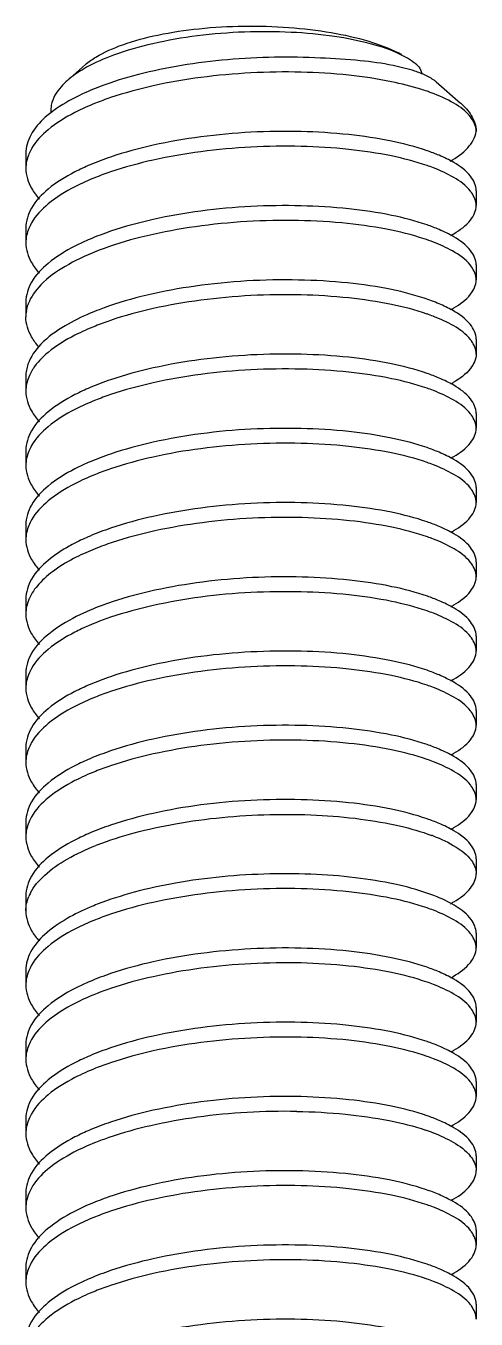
# Model space of a CAD drawing. Header units: millimetres. Extents: x 14343 to 15285, y -9166 to -7819.
# Drawn here: x 14960.69 to 14967.46, y -9061.81 to -9042.36 of the extents above; entities that cross this region are included whole.
import ezdxf

# ---------------------------------------------------------------- set-up
doc = ezdxf.new("R2010")
doc.units = ezdxf.units.MM

# ---------------------------------------------------------------- blocks, each defined once
blk = doc.blocks.new('u9')
at = {"color": 7, "linetype": 'Continuous'}
for p, q in [((-153.516, 568.777), (-153.516, 569.001)), ((-153.516, 568.777), (-153.516, 569.001)), ((-146.744, 568.219), (-146.744, 568.442)), ((-146.744, 568.219), (-146.744, 568.442)), ((-153.516, 567.661), (-153.516, 567.884)), ((-153.516, 567.661), (-153.516, 567.884)), ((-146.744, 567.103), (-146.744, 567.326)), ((-146.744, 567.103), (-146.744, 567.326)), ((-153.516, 566.545), (-153.516, 566.768)), ((-153.516, 566.545), (-153.516, 566.768)), ((-146.744, 565.986), (-146.744, 566.21)), ((-146.744, 565.986), (-146.744, 566.21)), ((-153.516, 565.428), (-153.516, 565.651)), ((-153.516, 565.428), (-153.516, 565.651)), ((-146.744, 564.87), (-146.744, 565.093)), ((-146.744, 564.87), (-146.744, 565.093)), ((-153.516, 564.312), (-153.516, 564.535)), ((-153.516, 564.312), (-153.516, 564.535)), ((-146.744, 563.754), (-146.744, 563.977)), ((-146.744, 563.754), (-146.744, 563.977)), ((-153.516, 563.196), (-153.516, 563.419)), ((-153.516, 563.196), (-153.516, 563.419)), ((-146.744, 562.637), (-146.744, 562.861)), ((-146.744, 562.637), (-146.744, 562.861)), ((-153.516, 562.079), (-153.516, 562.302)), ((-153.516, 562.079), (-153.516, 562.302)), ((-146.744, 561.521), (-146.744, 561.744)), ((-146.744, 561.521), (-146.744, 561.744)), ((-153.516, 560.963), (-153.516, 561.186)), ((-153.516, 560.963), (-153.516, 561.186)), ((-146.744, 560.405), (-146.744, 560.628)), ((-146.744, 560.405), (-146.744, 560.628)), ((-153.516, 559.846), (-153.516, 560.07)), ((-153.516, 559.846), (-153.516, 560.07)), ((-146.744, 559.288), (-146.744, 559.512)), ((-146.744, 559.288), (-146.744, 559.512)), ((-153.516, 558.73), (-153.516, 558.953)), ((-153.516, 558.73), (-153.516, 558.953)), ((-147.71, 558.341), (-147.503, 558.436)), ((-146.744, 558.172), (-146.744, 558.395)), ((-146.744, 558.172), (-146.744, 558.395)), ((-153.516, 557.614), (-153.516, 557.837)), ((-153.516, 557.614), (-153.516, 557.837)), ((-146.744, 557.056), (-146.744, 557.279)), ((-146.744, 557.056), (-146.744, 557.279)), ((-153.516, 556.497), (-153.516, 556.721)), ((-153.516, 556.497), (-153.516, 556.721)), ((-146.744, 555.939), (-146.744, 556.162)), ((-146.744, 555.939), (-146.744, 556.162)), ((-153.516, 555.381), (-153.516, 555.604)), ((-153.516, 555.381), (-153.516, 555.604)), ((-146.744, 554.823), (-146.744, 555.046)), ((-146.744, 554.823), (-146.744, 555.046)), ((-153.516, 554.265), (-153.516, 554.488)), ((-153.516, 554.265), (-153.516, 554.488)), ((-146.744, 553.706), (-146.744, 553.93)), ((-146.744, 553.706), (-146.744, 553.93)), ((-153.516, 553.148), (-153.516, 553.372)), ((-153.516, 553.148), (-153.516, 553.372)), ((-146.744, 552.59), (-146.744, 552.813)), ((-146.744, 552.59), (-146.744, 552.813)), ((-153.516, 552.032), (-153.516, 552.255)), ((-153.516, 552.032), (-153.516, 552.255)), ((-146.744, 551.474), (-146.744, 551.697)), ((-146.744, 551.474), (-146.744, 551.697)), ((-152.915, 550.395), (-153.283, 550.717)), ((-147.64, 550.136), (-147.369, 550.374)), ((-152.653, 550.167), (-152.623, 550.14)), ((-152.619, 550.136), (-152.623, 550.14))]:
    blk.add_line(p, q, dxfattribs=at)
for centre, radius, start, end in [((-153.004, 569.108), 0.537, 214.6548, 217.3283), ((-151.795, 571.239), 3.006, 248.9634, 250.926), ((-147.457, 568.501), 0.722, 330.4827, 337.9797), ((-153.004, 567.992), 0.537, 214.6548, 217.3283), ((-151.795, 570.122), 3.006, 248.9634, 250.926), ((-147.454, 567.383), 0.718, 330.7498, 337.9844), ((-152.999, 566.879), 0.543, 214.6498, 217.7252), ((-151.783, 569.036), 3.037, 248.9329, 251.3155), ((-147.457, 566.268), 0.722, 330.4827, 337.9797), ((-153.004, 565.759), 0.537, 214.6548, 217.3283), ((-151.795, 567.89), 3.006, 248.9634, 250.926), ((-147.457, 565.151), 0.722, 330.4827, 337.9797), ((-153.004, 564.643), 0.537, 214.6548, 217.3283), ((-152.233, 562.192), 1.903, 118.2768, 119.595), ((-151.795, 566.773), 3.006, 248.9634, 250.926), ((-147.457, 564.035), 0.722, 330.4827, 337.9797), ((-153.004, 563.527), 0.537, 214.6548, 217.3283), ((-151.795, 565.657), 3.006, 248.9634, 250.926), ((-147.428, 562.906), 0.69, 332.8567, 337.9935), ((-153.024, 562.396), 0.513, 214.7057, 215.848), ((-149.427, 565.982), 4.416, 291.3441, 291.6347), ((-151.826, 564.459), 2.918, 249.0733, 249.4492), ((-147.457, 561.802), 0.722, 330.4827, 337.9797), ((-153.004, 561.294), 0.537, 214.6548, 217.3283), ((-151.795, 563.424), 3.006, 248.9634, 250.926), ((-147.457, 560.686), 0.722, 330.4827, 337.9797), ((-153.004, 560.177), 0.537, 214.6548, 217.3283), ((-151.795, 562.308), 3.006, 248.9634, 250.926), ((-147.457, 559.57), 0.722, 330.4827, 337.9797), ((-153.004, 559.061), 0.537, 214.6548, 217.3283), ((-151.795, 561.191), 3.006, 248.9634, 250.926), ((-147.384, 558.423), 0.644, 336.6423, 337.8843), ((-153.005, 557.944), 0.535, 214.6568, 217.2195), ((-151.798, 560.067), 2.997, 248.9719, 250.8188), ((-149.061, 560.415), 3.465, 292.9442, 297.0978), ((-148.813, 559.926), 2.917, 297.1385, 299.0532), ((-147.457, 557.337), 0.722, 330.4827, 337.9797), ((-153.004, 556.828), 0.537, 214.6548, 217.3283), ((-151.795, 558.959), 3.006, 248.9634, 250.926), ((-147.457, 556.221), 0.722, 330.4827, 337.9797), ((-153.004, 555.712), 0.537, 214.6548, 217.3283), ((-152.233, 553.261), 1.902, 118.2776, 119.6007), ((-151.795, 557.842), 3.006, 248.9634, 250.926), ((-147.503, 555.13), 0.774, 327.1831, 330.5216), ((-147.457, 555.104), 0.722, 330.4827, 337.9797), ((-153.004, 554.596), 0.537, 214.6548, 217.3283), ((-151.795, 556.726), 3.006, 248.9634, 250.926), ((-147.279, 553.93), 0.535, 350.1414, 359.9613), ((-147.354, 553.949), 0.612, 339.2133, 340.8098), ((-152.993, 553.487), 0.55, 214.6484, 218.1496), ((-149.433, 557.062), 4.429, 291.008, 291.6433), ((-147.457, 552.872), 0.722, 330.4827, 337.9797), ((-153.004, 552.363), 0.537, 214.6548, 217.3283), ((-151.795, 554.493), 3.006, 248.9634, 250.926), ((-147.457, 551.755), 0.722, 330.4827, 337.9797), ((-151.764, 553.463), 3.097, 249.6446, 250.91), ((-151.656, 553.776), 3.428, 250.9086, 252.5611), ((-148.763, 552.178), 2.287, 298.881, 300.7295), ((-151.484, 551.666), 1.913, 241.4576, 243.1215)]:
    blk.add_arc(centre, radius, start, end, dxfattribs=at)
for points, start_tangent, end_tangent in [([(-152.958, 569.361), (-152.777, 569.291), (-152.241, 569.148), (-151.599, 569.05), (-150.883, 569.004), (-150.13, 569.015), (-149.376, 569.084), (-148.661, 569.209), (-148.019, 569.387), (-147.71, 569.504)], (0.91985, -0.39227), (0.920435, 0.390896)), ([(-147.79, 568.578), (-147.483, 568.717), (-147.079, 568.977), (-146.829, 569.261)], (0.928675, 0.370894), (0.491851, 0.87068)), ([(-147.71, 568.388), (-147.483, 568.494), (-147.079, 568.753), (-146.829, 569.038), (-146.744, 569.335)], (0.920435, 0.390896), (0, 1)), ([(-153.516, 569.001), (-153.445, 568.803)], (0, -1), (0.568435, -0.822728)), ([(-146.744, 568.442), (-146.829, 568.74), (-146.947, 568.901)], (0, 1), (-0.676318, 0.73661)), ([(-153.516, 568.777), (-153.431, 568.559), (-153.18, 568.355), (-152.958, 568.244)], (0, -1), (0.91985, -0.39227)), ([(-153.431, 568.783), (-153.18, 568.578), (-152.874, 568.433)], (0.606206, -0.795308), (0.933171, -0.359433)), ([(-152.777, 568.398), (-152.241, 568.255), (-151.599, 568.157), (-150.883, 568.111), (-150.13, 568.122), (-149.376, 568.191), (-148.661, 568.316), (-148.019, 568.494), (-147.79, 568.578)], (0.944934, -0.327262), (0.928675, 0.370894)), ([(-153.133, 568.333), (-153.184, 568.305), (-153.432, 568.101), (-153.516, 567.884)], (-0.880057, -0.474868), (0, -1)), ([(-152.958, 568.244), (-152.777, 568.175), (-152.241, 568.031), (-151.599, 567.933), (-150.883, 567.888), (-150.13, 567.898), (-149.376, 567.967), (-148.661, 568.093), (-148.019, 568.271), (-147.71, 568.388)], (0.91985, -0.39227), (0.920435, 0.390896)), ([(-146.788, 568.23), (-146.744, 568.442)], (0.373855, 0.927487), (0, 1)), ([(-147.79, 567.462), (-147.483, 567.601), (-147.079, 567.86), (-146.829, 568.145)], (0.928675, 0.370894), (0.491851, 0.87068)), ([(-147.71, 567.271), (-147.467, 567.385), (-147.072, 567.643), (-146.827, 567.925), (-146.744, 568.219)], (0.920483, 0.390782), (0, 1)), ([(-153.516, 567.884), (-153.445, 567.687)], (0, -1), (0.568435, -0.822728)), ([(-146.744, 567.326), (-146.828, 567.621), (-146.947, 567.784)], (0, 1), (-0.676177, 0.736739)), ([(-153.516, 567.661), (-153.428, 567.44), (-153.171, 567.233), (-152.958, 567.128)], (0, -1), (0.919824, -0.392332)), ([(-153.431, 567.666), (-153.18, 567.461), (-152.874, 567.317)], (0.606206, -0.795308), (0.933171, -0.359433)), ([(-152.777, 567.282), (-152.241, 567.138), (-151.599, 567.04), (-150.883, 566.994), (-150.13, 567.005), (-149.376, 567.074), (-148.661, 567.2), (-148.019, 567.378), (-147.79, 567.462)], (0.944934, -0.327262), (0.928675, 0.370894)), ([(-146.788, 567.113), (-146.744, 567.326)], (0.373882, 0.927476), (0, 1)), ([(-153.134, 567.216), (-153.18, 567.191), (-153.431, 566.986), (-153.516, 566.768)], (-0.880035, -0.47491), (0, -1)), ([(-152.958, 567.128), (-152.756, 567.051), (-152.206, 566.908), (-151.549, 566.812), (-150.819, 566.77)], (0.919824, -0.392332), (0.999847, -0.017473)), ([(-150.819, 566.77), (-150.072, 566.785), (-149.328, 566.857), (-148.624, 566.985), (-147.993, 567.163), (-147.71, 567.271)], (0.999847, -0.017473), (0.920483, 0.390782)), ([(-147.791, 566.345), (-147.467, 566.492), (-147.072, 566.75), (-146.827, 567.032)], (0.928823, 0.370523), (0.487864, 0.87292)), ([(-147.71, 566.155), (-147.483, 566.261), (-147.079, 566.521), (-146.829, 566.805), (-146.744, 567.103)], (0.920435, 0.390896), (0, 1)), ([(-153.445, 566.57), (-153.516, 566.768)], (-0.568288, 0.82283), (0, 1)), ([(-153.516, 566.545), (-153.431, 566.327), (-153.18, 566.122), (-152.958, 566.012)], (0, -1), (0.91985, -0.39227)), ([(-152.875, 566.201), (-153.171, 566.34), (-153.428, 566.547)], (-0.932905, 0.360123), (-0.611635, 0.79114)), ([(-146.744, 566.21), (-146.829, 566.507), (-146.947, 566.668)], (0, 1), (-0.676318, 0.73661)), ([(-150.819, 565.877), (-150.072, 565.892), (-149.328, 565.964), (-148.624, 566.092), (-147.993, 566.27), (-147.791, 566.345)], (0.999847, -0.017473), (0.928823, 0.370523)), ([(-152.958, 566.012), (-152.777, 565.942), (-152.241, 565.799), (-151.599, 565.701), (-150.883, 565.655), (-150.13, 565.666), (-149.376, 565.735), (-148.661, 565.86), (-148.019, 566.038), (-147.71, 566.155)], (0.91985, -0.39227), (0.920435, 0.390896)), ([(-150.819, 565.877), (-151.549, 565.919), (-152.206, 566.015), (-152.756, 566.158)], (-0.999847, 0.017473), (-0.947071, 0.321025)), ([(-146.788, 565.997), (-146.744, 566.21)], (0.373855, 0.927487), (0, 1)), ([(-153.134, 566.1), (-153.18, 566.074), (-153.431, 565.869), (-153.516, 565.651)], (-0.880227, -0.474553), (0, -1)), ([(-147.71, 565.039), (-147.483, 565.145), (-147.079, 565.404), (-146.829, 565.689), (-146.744, 565.986)], (0.920435, 0.390896), (0, 1)), ([(-147.79, 565.229), (-147.483, 565.368), (-147.079, 565.627), (-146.829, 565.912)], (0.928675, 0.370894), (0.491851, 0.87068)), ([(-153.516, 565.651), (-153.445, 565.454)], (0, -1), (0.568435, -0.822728)), ([(-146.744, 565.093), (-146.829, 565.391), (-146.947, 565.552)], (0, 1), (-0.676318, 0.73661)), ([(-153.516, 565.428), (-153.431, 565.21), (-153.18, 565.006), (-152.958, 564.895)], (0, -1), (0.91985, -0.39227)), ([(-153.431, 565.434), (-153.18, 565.229), (-152.874, 565.084)], (0.606206, -0.795308), (0.933171, -0.359433)), ([(-152.777, 565.049), (-152.241, 564.906), (-151.599, 564.807), (-150.883, 564.762), (-150.13, 564.773), (-149.376, 564.841), (-148.661, 564.967), (-148.019, 565.145), (-147.79, 565.229)], (0.944934, -0.327262), (0.928675, 0.370894)), ([(-153.134, 564.984), (-153.18, 564.958), (-153.431, 564.753), (-153.516, 564.535)], (-0.880227, -0.474553), (0, -1)), ([(-152.958, 564.895), (-152.777, 564.826), (-152.241, 564.682), (-151.599, 564.584), (-150.883, 564.538), (-150.13, 564.549), (-149.376, 564.618), (-148.661, 564.744), (-148.019, 564.922), (-147.71, 565.039)], (0.91985, -0.39227), (0.920435, 0.390896)), ([(-146.788, 564.881), (-146.744, 565.093)], (0.373855, 0.927487), (0, 1)), ([(-147.79, 564.113), (-147.483, 564.252), (-147.079, 564.511), (-146.829, 564.796)], (0.928675, 0.370894), (0.491851, 0.87068)), ([(-147.71, 563.922), (-147.483, 564.028), (-147.079, 564.288), (-146.829, 564.572), (-146.744, 564.87)], (0.920435, 0.390896), (0, 1)), ([(-153.516, 564.535), (-153.445, 564.338)], (0, -1), (0.568435, -0.822728)), ([(-146.744, 563.977), (-146.829, 564.275), (-146.947, 564.435)], (0, 1), (-0.676318, 0.73661)), ([(-153.516, 564.312), (-153.431, 564.094), (-153.18, 563.889), (-152.958, 563.779)], (0, -1), (0.91985, -0.39227)), ([(-153.431, 564.317), (-153.18, 564.112), (-152.874, 563.968)], (0.606206, -0.795308), (0.933171, -0.359433)), ([(-152.777, 563.933), (-152.241, 563.789), (-151.599, 563.691), (-150.883, 563.645), (-150.13, 563.656), (-149.376, 563.725), (-148.661, 563.851), (-148.019, 564.028), (-147.79, 564.113)], (0.944934, -0.327262), (0.928675, 0.370894)), ([(-153.172, 563.846), (-153.43, 563.637), (-153.516, 563.419)], (-0.869499, -0.493935), (0, -1)), ([(-152.958, 563.779), (-152.777, 563.709), (-152.241, 563.566), (-151.599, 563.468), (-150.883, 563.422), (-150.13, 563.433), (-149.376, 563.502), (-148.661, 563.627), (-148.019, 563.805), (-147.71, 563.922)], (0.91985, -0.39227), (0.920435, 0.390896)), ([(-146.788, 563.764), (-146.744, 563.977)], (0.373855, 0.927487), (0, 1)), ([(-147.79, 562.996), (-147.483, 563.135), (-147.079, 563.395), (-146.829, 563.679)], (0.928675, 0.370894), (0.491851, 0.87068)), ([(-147.71, 562.806), (-147.364, 562.977), (-147.024, 563.22), (-146.815, 563.482), (-146.744, 563.754)], (0.920752, 0.390149), (0, 1)), ([(-153.516, 563.419), (-153.445, 563.221)], (0, -1), (0.568435, -0.822728)), ([(-146.744, 562.861), (-146.83, 563.159), (-146.944, 563.315)], (0, 1), (-0.67284, 0.739788)), ([(-153.516, 563.196), (-153.439, 562.989), (-153.214, 562.794), (-152.958, 562.663)], (0, -1), (0.92011, -0.39166)), ([(-153.431, 563.201), (-153.18, 562.996), (-152.874, 562.852)], (0.606206, -0.795308), (0.933171, -0.359433)), ([(-152.777, 562.816), (-152.241, 562.673), (-151.599, 562.575), (-150.883, 562.529), (-150.13, 562.54), (-149.376, 562.609), (-148.661, 562.734), (-148.019, 562.912), (-147.79, 562.996)], (0.944934, -0.327262), (0.928675, 0.370894)), ([(-146.744, 562.861), (-146.788, 562.647)], (0, -1), (-0.374326, -0.927297)), ([(-153.131, 562.753), (-153.18, 562.725), (-153.431, 562.52), (-153.516, 562.302)], (-0.880935, -0.473237), (0, -1)), ([(-152.958, 562.663), (-152.851, 562.62), (-152.365, 562.477), (-151.778, 562.373), (-151.117, 562.314), (-150.412, 562.306), (-149.694, 562.349), (-148.996, 562.444)], (0.92011, -0.39166), (0.984653, 0.174525)), ([(-148.996, 562.444), (-148.371, 562.582), (-147.819, 562.762), (-147.71, 562.806)], (0.984653, 0.174525), (0.920752, 0.390149)), ([(-147.71, 561.689), (-147.483, 561.796), (-147.079, 562.055), (-146.829, 562.34), (-146.744, 562.637)], (0.920435, 0.390896), (0, 1)), ([(-146.814, 562.591), (-147.023, 562.328), (-147.366, 562.082), (-147.799, 561.877)], (-0.455902, -0.89003), (-0.929549, -0.368698)), ([(-153.445, 562.104), (-153.516, 562.302)], (-0.569333, 0.822107), (0, 1)), ([(-153.516, 562.079), (-153.431, 561.861), (-153.18, 561.656), (-152.958, 561.546)], (0, -1), (0.91985, -0.39227)), ([(-152.869, 561.733), (-153.214, 561.901), (-153.439, 562.096)], (-0.93403, 0.357193), (-0.585609, 0.810594)), ([(-146.744, 561.744), (-146.829, 562.042), (-146.947, 562.202)], (0, 1), (-0.676318, 0.73661)), ([(-147.819, 561.868), (-148.372, 561.689), (-148.996, 561.551)], (-0.931407, -0.363979), (-0.984653, -0.174525)), ([(-152.958, 561.546), (-152.777, 561.477), (-152.241, 561.333), (-151.599, 561.235), (-150.883, 561.189), (-150.13, 561.2), (-149.376, 561.269), (-148.661, 561.395), (-148.019, 561.572), (-147.71, 561.689)], (0.91985, -0.39227), (0.920435, 0.390896)), ([(-148.996, 561.551), (-149.694, 561.456), (-150.412, 561.413), (-151.117, 561.421), (-151.778, 561.48), (-152.365, 561.584), (-152.851, 561.727)], (-0.984653, -0.174525), (-0.936354, 0.351058)), ([(-146.788, 561.532), (-146.744, 561.744)], (0.373855, 0.927487), (0, 1)), ([(-153.134, 561.635), (-153.18, 561.609), (-153.431, 561.404), (-153.516, 561.186)], (-0.880227, -0.474553), (0, -1)), ([(-147.71, 560.573), (-147.483, 560.679), (-147.079, 560.939), (-146.829, 561.223), (-146.744, 561.521)], (0.920435, 0.390896), (0, 1)), ([(-147.79, 560.764), (-147.483, 560.903), (-147.079, 561.162), (-146.829, 561.447)], (0.928675, 0.370894), (0.491851, 0.87068)), ([(-153.516, 561.186), (-153.445, 560.989)], (0, -1), (0.568435, -0.822728)), ([(-146.744, 560.628), (-146.829, 560.925), (-146.947, 561.086)], (0, 1), (-0.676318, 0.73661)), ([(-153.516, 560.963), (-153.431, 560.745), (-153.18, 560.54), (-152.958, 560.43)], (0, -1), (0.91985, -0.39227)), ([(-153.431, 560.968), (-153.18, 560.763), (-152.874, 560.619)], (0.606206, -0.795308), (0.933171, -0.359433)), ([(-152.777, 560.584), (-152.241, 560.44), (-151.599, 560.342), (-150.883, 560.296), (-150.13, 560.307), (-149.376, 560.376), (-148.661, 560.502), (-148.019, 560.679), (-147.79, 560.764)], (0.944934, -0.327262), (0.928675, 0.370894)), ([(-153.134, 560.518), (-153.18, 560.492), (-153.431, 560.288), (-153.516, 560.07)], (-0.880227, -0.474553), (0, -1)), ([(-152.958, 560.43), (-152.777, 560.36), (-152.241, 560.217), (-151.599, 560.119), (-150.883, 560.073), (-150.13, 560.084), (-149.376, 560.153), (-148.661, 560.278), (-148.019, 560.456), (-147.71, 560.573)], (0.91985, -0.39227), (0.920435, 0.390896)), ([(-146.788, 560.415), (-146.744, 560.628)], (0.373855, 0.927487), (0, 1)), ([(-147.79, 559.647), (-147.483, 559.786), (-147.079, 560.046), (-146.829, 560.33)], (0.928675, 0.370894), (0.491851, 0.87068)), ([(-147.71, 559.457), (-147.483, 559.563), (-147.079, 559.822), (-146.829, 560.107), (-146.744, 560.405)], (0.920435, 0.390896), (0, 1)), ([(-153.516, 560.07), (-153.445, 559.872)], (0, -1), (0.568435, -0.822728)), ([(-146.744, 559.512), (-146.829, 559.809), (-146.947, 559.97)], (0, 1), (-0.676318, 0.73661)), ([(-153.516, 559.846), (-153.431, 559.629), (-153.18, 559.424), (-152.958, 559.314)], (0, -1), (0.91985, -0.39227)), ([(-153.431, 559.852), (-153.18, 559.647), (-152.874, 559.503)], (0.606206, -0.795308), (0.933171, -0.359433)), ([(-152.777, 559.467), (-152.241, 559.324), (-151.599, 559.226), (-150.883, 559.18), (-150.13, 559.191), (-149.376, 559.26), (-148.661, 559.385), (-148.019, 559.563), (-147.79, 559.647)], (0.944934, -0.327262), (0.928675, 0.370894)), ([(-153.134, 559.402), (-153.18, 559.376), (-153.431, 559.171), (-153.516, 558.953)], (-0.880227, -0.474553), (0, -1)), ([(-152.958, 559.314), (-152.777, 559.244), (-152.241, 559.101), (-151.599, 559.002), (-150.883, 558.957), (-150.13, 558.968), (-149.376, 559.036), (-148.661, 559.162), (-148.019, 559.34), (-147.71, 559.457)], (0.91985, -0.39227), (0.920435, 0.390896)), ([(-146.788, 559.299), (-146.744, 559.512)], (0.373855, 0.927487), (0, 1)), ([(-147.58, 558.622), (-147.483, 558.67), (-147.079, 558.929), (-146.829, 559.214)], (0.904338, 0.426817), (0.491851, 0.87068)), ([(-147.503, 558.436), (-147.089, 558.698), (-146.831, 558.986), (-146.744, 559.288)], (0.893155, 0.449749), (0, 1)), ([(-153.516, 558.953), (-153.445, 558.756)], (0, -1), (0.568435, -0.822728)), ([(-146.744, 558.395), (-146.829, 558.693), (-146.948, 558.854)], (0, 1), (-0.676685, 0.736273)), ([(-153.516, 558.73), (-153.431, 558.513), (-153.183, 558.309), (-152.958, 558.197)], (0, -1), (0.919862, -0.392242)), ([(-153.431, 558.736), (-153.18, 558.531), (-152.874, 558.386)], (0.606206, -0.795308), (0.933171, -0.359433)), ([(-152.777, 558.351), (-152.241, 558.207), (-151.599, 558.109), (-150.883, 558.064), (-150.13, 558.074), (-149.376, 558.143), (-148.661, 558.269), (-148.019, 558.447), (-147.58, 558.622)], (0.944934, -0.327262), (0.904338, 0.426817)), ([(-146.788, 558.181), (-146.744, 558.395)], (0.376466, 0.92643), (0, 1)), ([(-153.133, 558.286), (-153.18, 558.26), (-153.431, 558.055), (-153.516, 557.837)], (-0.880279, -0.474456), (0, -1)), ([(-152.958, 558.197), (-152.783, 558.13), (-152.25, 557.986), (-151.612, 557.888), (-150.901, 557.841), (-150.151, 557.85), (-149.4, 557.917), (-148.685, 558.04), (-148.042, 558.215), (-147.71, 558.34)], (0.919862, -0.392242), (0.920402, 0.390974)), ([(-147.503, 557.543), (-147.179, 557.737), (-146.94, 557.947), (-146.793, 558.168)], (0.893155, 0.449749), (0.396458, 0.918053)), ([(-147.397, 557.376), (-147.079, 557.59), (-146.829, 557.874), (-146.744, 558.172)], (0.873955, 0.486007), (0, 1)), ([(-153.516, 557.837), (-153.445, 557.639)], (0, -1), (0.568482, -0.822696)), ([(-153.516, 557.614), (-153.431, 557.396), (-153.18, 557.191), (-152.958, 557.081)], (0, -1), (0.91985, -0.39227)), ([(-153.431, 557.62), (-153.183, 557.416), (-152.873, 557.27)], (0.604711, -0.796445), (0.933243, -0.359246)), ([(-146.744, 557.279), (-146.829, 557.576), (-146.947, 557.737)], (0, 1), (-0.676318, 0.73661)), ([(-152.783, 557.237), (-152.25, 557.093), (-151.612, 556.994), (-150.901, 556.948), (-150.151, 556.957), (-149.4, 557.024), (-148.685, 557.147), (-148.042, 557.322), (-147.789, 557.415)], (0.944337, -0.328981), (0.928504, 0.371324)), ([(-147.789, 557.415), (-147.503, 557.543)], (0.928504, 0.371324), (0.893155, 0.449749)), ([(-152.958, 557.081), (-152.777, 557.011), (-152.241, 556.868), (-151.599, 556.77), (-150.883, 556.724), (-150.13, 556.735), (-149.376, 556.804), (-148.661, 556.929), (-148.019, 557.107), (-147.71, 557.224)], (0.91985, -0.39227), (0.920435, 0.390896)), ([(-146.788, 557.066), (-146.744, 557.279)], (0.373855, 0.927487), (0, 1)), ([(-153.134, 557.169), (-153.18, 557.143), (-153.431, 556.938), (-153.516, 556.721)], (-0.880227, -0.474553), (0, -1)), ([(-147.71, 556.108), (-147.483, 556.214), (-147.079, 556.473), (-146.829, 556.758), (-146.744, 557.056)], (0.920435, 0.390896), (0, 1)), ([(-147.79, 556.298), (-147.483, 556.437), (-147.079, 556.697), (-146.829, 556.981)], (0.928675, 0.370894), (0.491851, 0.87068)), ([(-153.516, 556.721), (-153.445, 556.523)], (0, -1), (0.568435, -0.822728)), ([(-146.744, 556.162), (-146.829, 556.46), (-146.947, 556.621)], (0, 1), (-0.676318, 0.73661)), ([(-153.516, 556.497), (-153.431, 556.28), (-153.18, 556.075), (-152.958, 555.965)], (0, -1), (0.91985, -0.39227)), ([(-153.431, 556.503), (-153.18, 556.298), (-152.874, 556.154)], (0.606206, -0.795308), (0.933171, -0.359433)), ([(-152.777, 556.118), (-152.241, 555.975), (-151.599, 555.877), (-150.883, 555.831), (-150.13, 555.842), (-149.376, 555.911), (-148.661, 556.036), (-148.019, 556.214), (-147.79, 556.298)], (0.944934, -0.327262), (0.928675, 0.370894)), ([(-153.134, 556.053), (-153.18, 556.027), (-153.431, 555.822), (-153.516, 555.604)], (-0.880227, -0.474553), (0, -1)), ([(-152.958, 555.965), (-152.777, 555.895), (-152.241, 555.751), (-151.599, 555.653), (-150.883, 555.608), (-150.13, 555.618), (-149.376, 555.687), (-148.661, 555.813), (-148.019, 555.991), (-147.71, 556.108)], (0.91985, -0.39227), (0.920435, 0.390896)), ([(-146.788, 555.95), (-146.744, 556.162)], (0.373855, 0.927487), (0, 1)), ([(-147.79, 555.182), (-147.483, 555.321), (-147.079, 555.58), (-146.829, 555.865)], (0.928675, 0.370894), (0.491851, 0.87068)), ([(-147.71, 554.991), (-147.483, 555.098), (-147.079, 555.357), (-146.829, 555.642), (-146.744, 555.939)], (0.920435, 0.390896), (0, 1)), ([(-153.516, 555.604), (-153.445, 555.407)], (0, -1), (0.568435, -0.822728)), ([(-146.744, 555.046), (-146.829, 555.344), (-146.947, 555.504)], (0, 1), (-0.676318, 0.73661)), ([(-153.516, 555.381), (-153.431, 555.163), (-153.18, 554.958), (-152.958, 554.848)], (0, -1), (0.91985, -0.39227)), ([(-153.431, 555.386), (-153.18, 555.182), (-152.874, 555.037)], (0.606206, -0.795308), (0.933171, -0.359433)), ([(-152.777, 555.002), (-152.241, 554.858), (-151.599, 554.76), (-150.883, 554.715), (-150.13, 554.725), (-149.376, 554.794), (-148.661, 554.92), (-148.019, 555.098), (-147.79, 555.182)], (0.944934, -0.327262), (0.928675, 0.370894)), ([(-153.516, 554.488), (-153.43, 554.706), (-153.172, 554.915)], (0, 1), (0.86945, 0.494022)), ([(-152.958, 554.848), (-152.777, 554.779), (-152.241, 554.635), (-151.599, 554.537), (-150.883, 554.491), (-150.13, 554.502), (-149.376, 554.571), (-148.661, 554.697), (-148.019, 554.874), (-147.71, 554.991)], (0.91985, -0.39227), (0.920435, 0.390896)), ([(-146.788, 554.834), (-146.744, 555.046)], (0.373855, 0.927487), (0, 1)), ([(-147.79, 554.066), (-147.483, 554.204), (-147.079, 554.464), (-146.852, 554.71)], (0.928675, 0.370894), (0.541711, 0.840565)), ([(-146.776, 554.641), (-146.752, 554.732), (-146.744, 554.823)], (0.328647, 0.944453), (0, 1)), ([(-153.516, 554.488), (-153.445, 554.29)], (0, -1), (0.568435, -0.822728)), ([(-147.71, 553.875), (-147.333, 554.064), (-146.97, 554.341), (-146.776, 554.641)], (0.920544, 0.390638), (0.328647, 0.944453)), ([(-146.94, 554.38), (-146.83, 554.228), (-146.744, 553.93)], (0.668227, -0.743957), (0, -1)), ([(-153.516, 554.265), (-153.426, 554.04), (-153.16, 553.83), (-152.958, 553.732)], (0, -1), (0.919828, -0.392322)), ([(-153.431, 554.27), (-153.18, 554.065), (-152.874, 553.921)], (0.606206, -0.795308), (0.933171, -0.359433)), ([(-152.777, 553.886), (-152.241, 553.742), (-151.599, 553.644), (-150.883, 553.598), (-150.13, 553.609), (-149.376, 553.678), (-148.661, 553.803), (-148.019, 553.981), (-147.79, 554.066)], (0.944934, -0.327262), (0.928675, 0.370894)), ([(-153.135, 553.82), (-153.18, 553.794), (-153.431, 553.589), (-153.516, 553.372)], (-0.879828, -0.475293), (0, -1)), ([(-152.958, 553.732), (-152.734, 553.648), (-152.169, 553.504), (-151.495, 553.41), (-150.749, 553.373), (-149.97, 553.395), (-149.199, 553.48), (-148.478, 553.623), (-147.845, 553.821), (-147.71, 553.875)], (0.919828, -0.392322), (0.920544, 0.390638)), ([(-147.799, 552.946), (-147.333, 553.171), (-146.97, 553.448), (-146.781, 553.732)], (0.929479, 0.368875), (0.354832, 0.93493)), ([(-147.71, 552.759), (-147.483, 552.865), (-147.079, 553.124), (-146.829, 553.409), (-146.744, 553.706)], (0.920435, 0.390896), (0, 1)), ([(-146.752, 553.839), (-146.776, 553.748)], (-0.17072, -0.98532), (-0.328647, -0.944453)), ([(-153.516, 553.372), (-153.446, 553.174)], (0, -1), (0.568168, -0.822913)), ([(-153.516, 553.148), (-153.431, 552.93), (-153.18, 552.726), (-152.958, 552.615)], (0, -1), (0.91985, -0.39227)), ([(-153.426, 553.147), (-153.16, 552.937), (-152.876, 552.806)], (0.617394, -0.786654), (0.932622, -0.360854)), ([(-146.744, 552.813), (-146.829, 553.111), (-146.947, 553.272)], (0, 1), (-0.676318, 0.73661)), ([(-152.876, 552.806), (-152.734, 552.755), (-152.169, 552.611), (-151.495, 552.517), (-150.749, 552.48), (-149.97, 552.502), (-149.199, 552.587), (-148.478, 552.73), (-147.845, 552.928)], (0.932622, -0.360854), (0.933512, 0.358547)), ([(-152.958, 552.615), (-152.777, 552.546), (-152.241, 552.402), (-151.599, 552.304), (-150.883, 552.259), (-150.13, 552.269), (-149.376, 552.338), (-148.661, 552.464), (-148.019, 552.642), (-147.71, 552.759)], (0.91985, -0.39227), (0.920435, 0.390896)), ([(-146.788, 552.601), (-146.744, 552.813)], (0.373855, 0.927487), (0, 1)), ([(-153.134, 552.704), (-153.18, 552.678), (-153.431, 552.473), (-153.516, 552.255)], (-0.880227, -0.474553), (0, -1)), ([(-147.71, 551.642), (-147.483, 551.749), (-147.079, 552.008), (-146.829, 552.293), (-146.744, 552.59)], (0.920435, 0.390896), (0, 1)), ([(-147.79, 551.833), (-147.483, 551.972), (-147.079, 552.231), (-146.829, 552.516)], (0.928675, 0.370894), (0.491851, 0.87068)), ([(-153.516, 552.255), (-153.445, 552.058)], (0, -1), (0.568435, -0.822728)), ([(-146.744, 551.697), (-146.829, 551.995), (-146.947, 552.155)], (0, 1), (-0.676318, 0.73661)), ([(-153.516, 552.032), (-153.431, 551.814), (-153.18, 551.609), (-152.958, 551.499)], (0, -1), (0.91985, -0.39227)), ([(-153.431, 552.037), (-153.18, 551.833), (-152.874, 551.688)], (0.606206, -0.795308), (0.933171, -0.359433)), ([(-152.777, 551.653), (-152.241, 551.509), (-151.599, 551.411), (-150.883, 551.365), (-150.13, 551.376), (-149.376, 551.445), (-148.661, 551.571), (-148.019, 551.749), (-147.79, 551.833)], (0.944934, -0.327262), (0.928675, 0.370894)), ([(-153.126, 551.587), (-153.39, 551.386), (-153.516, 551.139)], (-0.87357, -0.486698), (-0.11392, -0.99349)), ([(-152.958, 551.499), (-152.777, 551.43), (-152.241, 551.286), (-151.599, 551.188), (-150.883, 551.142), (-150.13, 551.153), (-149.376, 551.222), (-148.661, 551.347), (-148.019, 551.525), (-147.71, 551.642)], (0.91985, -0.39227), (0.920435, 0.390896)), ([(-146.788, 551.485), (-146.744, 551.697)], (0.373855, 0.927487), (0, 1)), ([(-147.79, 550.716), (-147.483, 550.855), (-147.079, 551.115), (-146.829, 551.399)], (0.928675, 0.370894), (0.491851, 0.87068)), ([(-147.71, 550.526), (-147.391, 550.681), (-147.037, 550.928), (-146.818, 551.196), (-146.744, 551.474)], (0.92071, 0.390246), (0, 1)), ([(-153.516, 551.139), (-153.431, 550.921)], (0, -1), (0.606206, -0.795308)), ([(-153.284, 550.717), (-153.442, 550.898), (-153.516, 551.139)], (-0.756766, 0.653686), (0, 1)), ([(-153.431, 550.921), (-153.18, 550.716)], (0.606206, -0.795308), (0.866197, -0.499702)), ([(-147.368, 550.374), (-147.274, 550.467), (-147.127, 550.744), (-147.121, 550.857)], (0.750234, 0.661172), (-0.070616, 0.997504)), ([(-153.18, 550.716), (-152.841, 550.56)], (0.866197, -0.499702), (0.937476, -0.34805)), ([(-152.683, 550.505), (-152.241, 550.393), (-151.599, 550.295), (-150.883, 550.249), (-150.13, 550.26), (-149.376, 550.329), (-148.661, 550.454), (-148.019, 550.632), (-147.79, 550.716)], (0.953978, -0.299877), (0.928675, 0.370894)), ([(-152.916, 550.394), (-152.875, 550.364), (-152.72, 550.281)], (0.773205, -0.634157), (0.920344, -0.39111)), ([(-151.176, 550.038), (-150.484, 550.024), (-149.776, 550.062), (-149.084, 550.149), (-148.437, 550.285), (-147.864, 550.464), (-147.71, 550.526)], (0.998438, -0.055865), (0.92071, 0.390246)), ([(-152.72, 550.281), (-152.633, 550.248), (-152.593, 550.234)], (0.920344, -0.39111), (0.94977, -0.312948)), ([(-152.653, 550.167), (-152.7, 550.267)], (-0.53779, 0.843079), (-0.287977, 0.957637)), ([(-152.593, 550.234), (-152.266, 550.149), (-151.774, 550.076), (-151.176, 550.038)], (0.94977, -0.312948), (0.999638, -0.026917)), ([(-147.594, 550.212), (-147.368, 550.374)], (0.859501, 0.511133), (0.750234, 0.661172)), ([(-152.624, 550.14), (-152.392, 549.991)], (0.749524, -0.661977), (0.897421, -0.441175)), ([(-152.392, 549.991), (-152.374, 549.982), (-151.942, 549.826), (-151.384, 549.712), (-150.734, 549.65), (-150.033, 549.646), (-149.324, 549.703), (-148.654, 549.821), (-148.064, 549.993), (-147.658, 550.176)], (0.897421, -0.441175), (0.875541, 0.483143)), ([(-147.639, 550.135), (-147.797, 550.023), (-148.201, 549.836), (-148.731, 549.69), (-149.35, 549.595), (-150.021, 549.556), (-150.698, 549.576), (-151.338, 549.654), (-151.901, 549.784), (-152.348, 549.959)], (-0.751928, -0.659246), (-0.891766, 0.452497))]:
    blk.add_spline(points, degree=3, dxfattribs=dict(at, start_tangent=start_tangent, end_tangent=end_tangent))

msp = doc.modelspace()

# ---------------------------------------------------------------- block references
at = {"rotation": 180}
msp.add_blockref('u9', (14813.948, -8492.81), dxfattribs=at)

doc.saveas('drawing.dxf')
